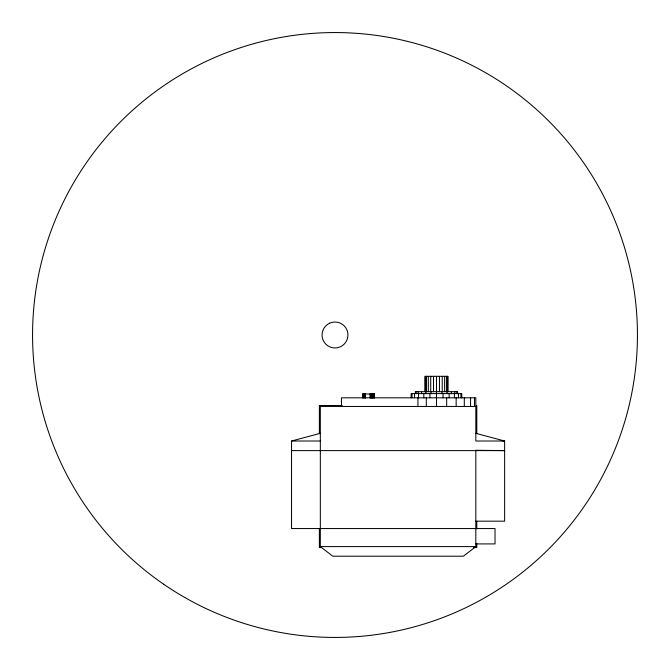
<?xml version="1.0" encoding="UTF-8"?>
<svg xmlns="http://www.w3.org/2000/svg" width="670" height="670" viewBox="0 0 670 670"><rect width="100%" height="100%" fill="white"/><g stroke="black" fill="none" stroke-linecap="round" stroke-linejoin="round"><path stroke-width="1" d="M291.534 450.608L504.627 450.608L475.826 450.29L475.826 546.603L463.389 556.201L332.772 556.201L320.327 546.603L320.327 406.456L475.826 406.456M475.826 543.914L495.03 543.914L495.03 528.555L291.534 528.555L291.534 441.011L320.327 433.331M374.53 393.977L362.629 393.977L362.629 397.821M342.303 405.501L319.372 405.501L319.372 433.699M291.534 441.011L320.327 441.011M475.826 521.176L504.627 521.176L504.627 441.011L475.826 433.331M320.327 546.603L475.826 546.603M321.458 547.558L319.372 547.558L319.372 528.756M473.665 547.558L476.789 547.558L476.789 543.378M502.567 440.994L504.627 441.011L475.826 441.011L475.826 397.821L341.449 397.821L341.449 406.456M476.789 405.501L476.789 433.699M476.789 521.444L476.789 528.756M474.486 397.821L474.486 406.456M470.558 397.821L470.558 406.456M464.302 397.821L464.302 406.456M461.814 397.821L461.814 393.6L411.137 393.6L411.137 397.821M460.952 393.6L460.952 397.821M458.422 393.6L458.422 397.821M457.593 393.6L457.593 391.674L415.358 391.674L415.358 393.6M456.873 391.674L456.873 393.6M456.153 397.821L456.153 406.456M454.762 391.674L454.762 393.6M454.394 393.6L454.394 397.821M451.404 391.674L451.404 393.6M449.143 393.6L449.143 397.821M447.995 391.674L447.995 376.322L424.956 376.322L424.956 391.674M447.602 376.322L447.602 391.674M447.032 391.674L447.032 393.6M446.664 397.821L446.664 406.456M446.446 376.322L446.446 391.674M444.62 376.322L444.62 391.674M443.029 393.6L443.029 397.821M442.233 376.322L442.233 391.674M441.94 391.674L441.94 393.6M439.453 376.322L439.453 391.674M436.471 376.322L436.471 406.456M433.49 376.322L433.49 391.674M431.011 391.674L431.011 393.6M430.718 376.322L430.718 391.674M429.914 393.6L429.914 397.821M428.331 376.322L428.331 391.674M426.497 376.322L426.497 391.674M426.288 397.821L426.288 406.456M425.919 391.674L425.919 393.6M425.35 376.322L425.35 391.674M423.8 393.6L423.8 397.821M421.539 391.674L421.539 393.6M418.557 393.6L418.557 397.821M418.189 391.674L418.189 393.6M417.938 397.821L417.938 406.456M416.078 391.674L416.078 393.6M414.529 393.6L414.529 397.821M412 393.6L412 397.821M374.53 397.821L374.522 393.977L374.321 397.821M374.304 393.977L374.304 397.821M373.416 393.977L373.383 397.821M373.215 393.977L373.274 397.821M373.031 393.977L373.031 397.821M372.696 393.977L372.696 397.821M372.26 393.977L372.26 397.821M372.009 393.977L372.068 397.821M371.833 393.977L371.833 397.821M371.741 393.977L371.741 397.821M371.523 393.977L371.523 397.821M370.828 393.977L370.828 397.821M370.678 393.977L370.678 397.821M370.426 393.977L370.426 397.821M370.083 393.977L370.083 397.821M365.418 393.977L365.418 397.821M365.083 393.977L365.066 397.821M364.488 393.977L364.488 397.821M363.911 393.977L363.911 397.821M363.442 393.977L363.442 397.821M363.081 393.977L363.081 397.821M362.83 393.977L362.83 397.821M329.54 323.241L327.588 324.372A12.965 12.965 0 0 0 322.086 336.106L322.471 338.333A12.965 12.965 0 0 0 340.46 346.759L342.412 345.628A12.965 12.965 0 0 0 347.914 333.894L347.529 331.667A12.965 12.965 0 0 0 329.54 323.241M365.25 397.821L365.25 393.977L365.217 397.821M163.656 584.215A302.438 302.438 0 0 0 636.5 358.777A302.438 302.438 0 0 0 204.844 62A302.438 302.438 0 0 0 163.656 584.215"/></g></svg>
